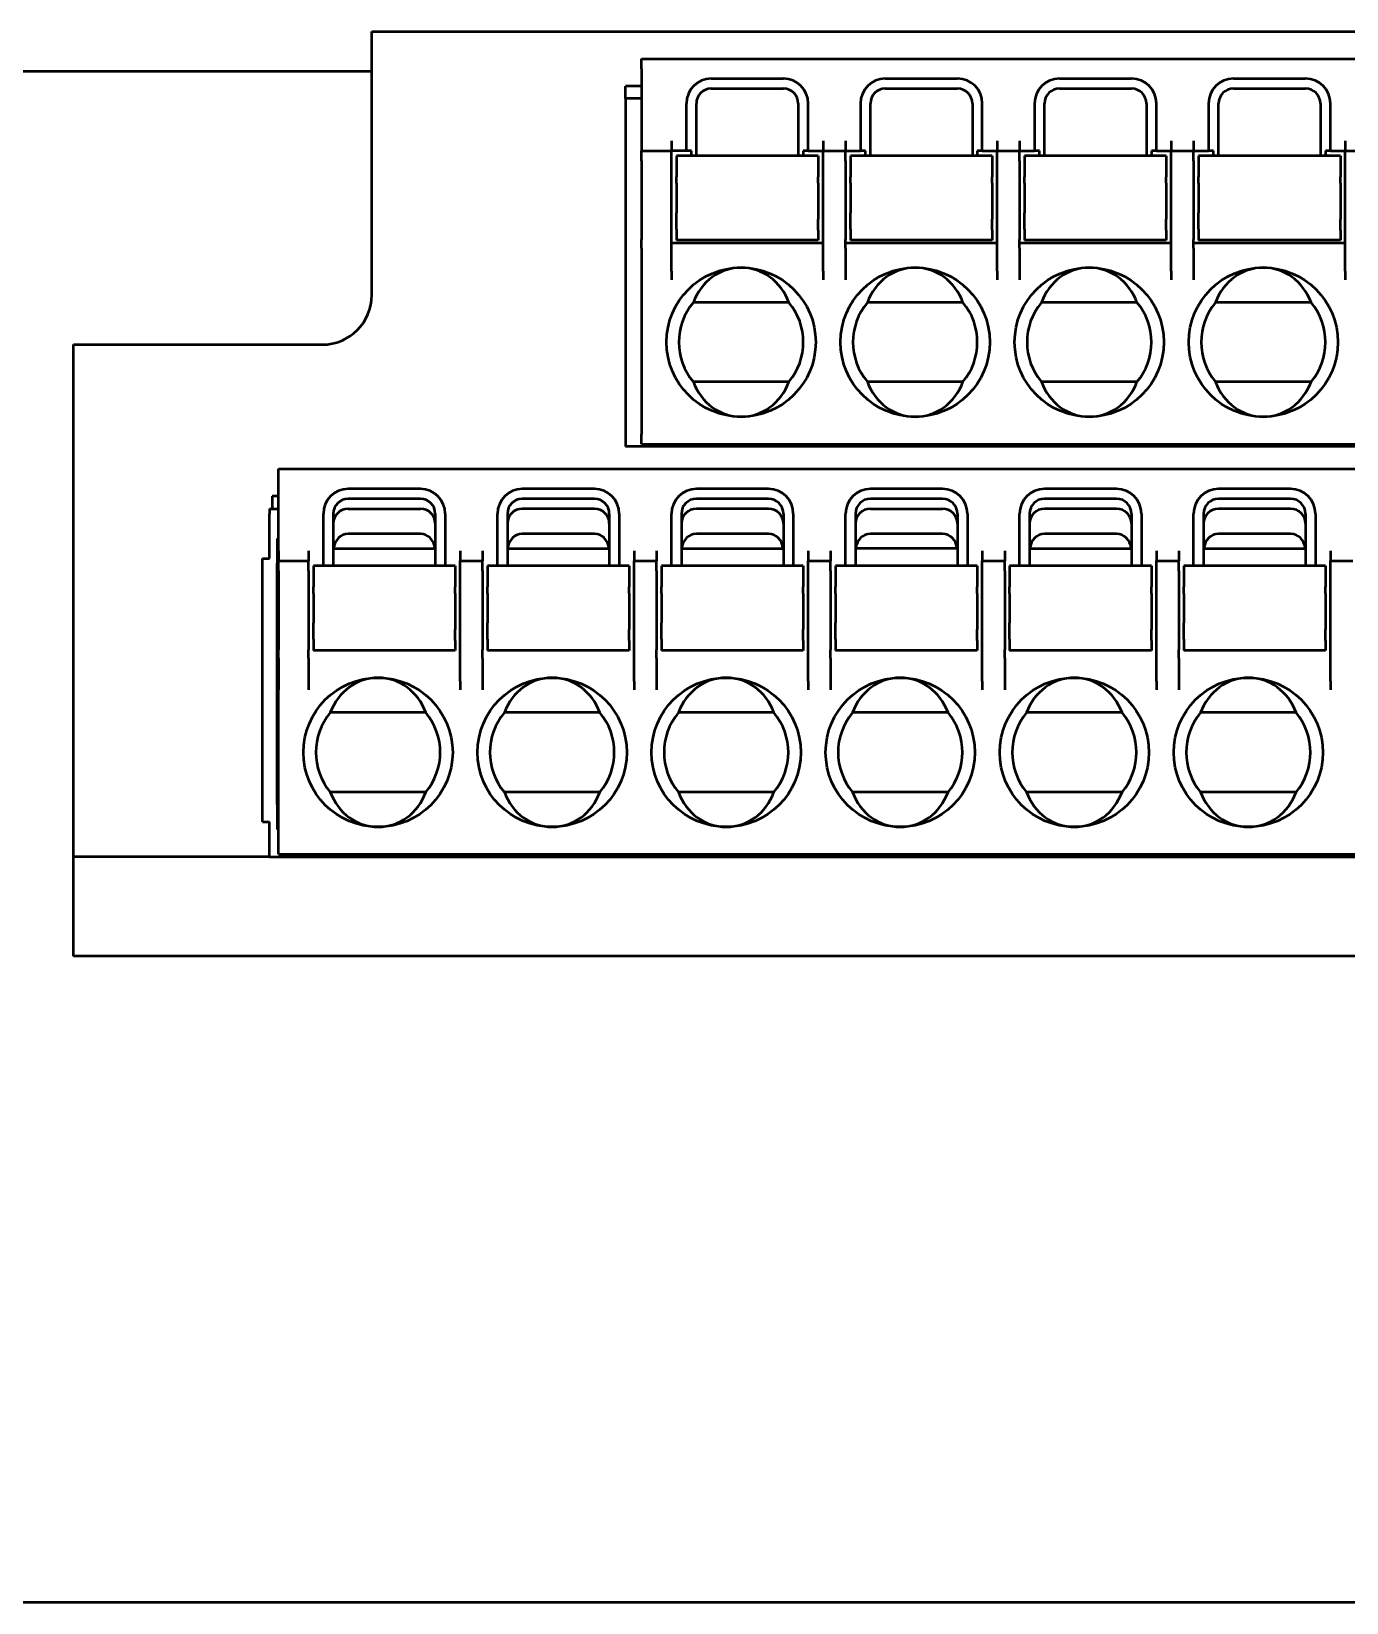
# Model space of a CAD drawing. Header units: millimetres. Extents: x 1021 to 2778, y -197 to 600.
# Drawn here: x 1215.81 to 1242.26, y 335.44 to 367.04 of the extents above; entities that cross this region are included whole.
import ezdxf

# ---------------------------------------------------------------- set-up
doc = ezdxf.new("R2010")
doc.units = ezdxf.units.MM
doc.header["$LTSCALE"] = 2
doc.layers.add('외형선(ISO)', color=7, linetype='Continuous', lineweight=50)

msp = doc.modelspace()

# ---------------------------------------------------------------- linework, layer by layer
at = {"layer": '외형선(ISO)'}
for p, q in [((1222.6577, 366.2362), (1222.6577, 367.0362)), ((1222.6577, 367.0362), (1253.1577, 367.0362)), ((1228.0827, 366.2862), (1228.0827, 366.4862)), ((1228.0827, 366.4862), (1249.8327, 366.4862)), ((1228.0827, 366.2862), (1228.0827, 364.8362)), ((1182.6577, 366.2362), (1222.6577, 366.2362)), ((1222.6577, 361.7362), (1222.6577, 366.2362)), ((1227.7577, 365.6862), (1227.7577, 365.9362)), ((1228.0827, 365.9362), (1227.7577, 365.9362)), ((1229.4827, 366.0862), (1230.9327, 366.0862)), ((1232.9827, 366.0862), (1234.4327, 366.0862)), ((1236.4827, 366.0862), (1237.9327, 366.0862)), ((1239.9827, 366.0862), (1241.4327, 366.0862)), ((1227.7577, 365.6862), (1227.7577, 365.5862)), ((1228.0827, 365.6862), (1227.7577, 365.6862)), ((1229.4827, 365.8862), (1230.9327, 365.8862)), ((1232.9827, 365.8862), (1234.4327, 365.8862)), ((1236.4827, 365.8862), (1237.9327, 365.8862)), ((1239.9827, 365.8862), (1241.4327, 365.8862)), ((1227.7577, 365.5862), (1227.7577, 358.6862)), ((1228.9827, 364.6362), (1228.9827, 365.5862)), ((1229.1827, 364.5362), (1229.1827, 365.5862)), ((1231.2327, 365.5862), (1231.2327, 364.5362)), ((1231.4327, 364.6362), (1231.4327, 365.5862)), ((1232.4827, 365.5862), (1232.4827, 364.6362)), ((1232.6827, 364.5362), (1232.6827, 365.5862)), ((1234.7327, 365.5862), (1234.7327, 364.5362)), ((1234.9327, 364.6362), (1234.9327, 365.5862)), ((1235.9827, 365.5862), (1235.9827, 364.6362)), ((1236.1827, 364.5362), (1236.1827, 365.5862)), ((1238.2327, 365.5862), (1238.2327, 364.5362)), ((1238.4327, 364.6362), (1238.4327, 365.5862)), ((1239.4827, 365.5862), (1239.4827, 364.6362)), ((1239.6827, 364.5362), (1239.6827, 365.5862)), ((1241.7327, 365.5862), (1241.7327, 364.5362)), ((1241.9327, 364.6362), (1241.9327, 365.5862)), ((1228.0827, 364.8362), (1228.0827, 364.6362)), ((1228.6827, 364.8362), (1228.6827, 364.6362)), ((1231.7327, 364.8362), (1231.7327, 364.6362)), ((1232.1827, 364.8362), (1232.1827, 364.6362)), ((1235.2327, 364.8362), (1235.2327, 364.6362)), ((1235.6827, 364.8362), (1235.6827, 364.6362)), ((1238.7327, 364.8362), (1238.7327, 364.6362)), ((1239.1827, 364.8362), (1239.1827, 364.6362)), ((1242.2327, 364.8362), (1242.2327, 364.6362)), ((1228.0827, 364.4362), (1228.0827, 364.6362)), ((1228.0827, 364.6362), (1228.6827, 364.6362)), ((1228.0827, 364.4362), (1228.0827, 362.8517)), ((1228.9827, 364.6362), (1228.6827, 364.6362)), ((1228.6827, 364.4362), (1228.6827, 364.6362)), ((1228.6827, 362.8517), (1228.6827, 364.4362)), ((1231.6327, 364.5362), (1228.7827, 364.5362)), ((1228.7827, 364.5362), (1228.7827, 364.3362)), ((1229.0827, 364.6362), (1228.9827, 364.6362)), ((1229.0827, 364.5362), (1229.0827, 364.6362)), ((1231.3327, 364.6362), (1231.3327, 364.5362)), ((1231.4327, 364.6362), (1231.3327, 364.6362)), ((1231.4327, 364.6362), (1231.7327, 364.6362)), ((1231.6327, 364.5362), (1231.6327, 364.3362)), ((1231.7327, 364.4362), (1231.7327, 364.6362)), ((1231.7327, 364.6362), (1232.1827, 364.6362)), ((1231.7327, 362.8517), (1231.7327, 364.4362)), ((1232.1827, 364.6362), (1232.4827, 364.6362)), ((1232.1827, 364.4362), (1232.1827, 364.6362)), ((1232.1827, 364.4362), (1232.1827, 362.8517)), ((1235.1327, 364.5362), (1232.2827, 364.5362)), ((1232.2827, 364.5362), (1232.2827, 364.3362)), ((1232.5827, 364.6362), (1232.4827, 364.6362)), ((1232.5827, 364.5362), (1232.5827, 364.6362)), ((1234.8327, 364.6362), (1234.8327, 364.5362)), ((1234.9327, 364.6362), (1234.8327, 364.6362)), ((1234.9327, 364.6362), (1235.2327, 364.6362)), ((1235.1327, 364.5362), (1235.1327, 364.3362)), ((1235.2327, 364.4362), (1235.2327, 364.6362)), ((1235.2327, 364.6362), (1235.6827, 364.6362)), ((1235.2327, 362.8517), (1235.2327, 364.4362)), ((1235.6827, 364.6362), (1235.9827, 364.6362)), ((1235.6827, 364.4362), (1235.6827, 364.6362)), ((1235.6827, 364.4362), (1235.6827, 362.8517)), ((1238.6327, 364.5362), (1235.7827, 364.5362)), ((1235.7827, 364.5362), (1235.7827, 364.3362)), ((1236.0827, 364.6362), (1235.9827, 364.6362)), ((1236.0827, 364.5362), (1236.0827, 364.6362)), ((1238.3327, 364.6362), (1238.3327, 364.5362)), ((1238.4327, 364.6362), (1238.3327, 364.6362)), ((1238.4327, 364.6362), (1238.7327, 364.6362)), ((1238.6327, 364.5362), (1238.6327, 364.3362)), ((1238.7327, 364.6362), (1239.1827, 364.6362)), ((1238.7327, 364.4362), (1238.7327, 364.6362)), ((1238.7327, 362.8517), (1238.7327, 364.4362)), ((1239.1827, 364.6362), (1239.4827, 364.6362)), ((1239.1827, 364.4362), (1239.1827, 364.6362)), ((1239.1827, 364.4362), (1239.1827, 362.8517)), ((1242.1327, 364.5362), (1239.2827, 364.5362)), ((1239.2827, 364.5362), (1239.2827, 364.3362)), ((1239.5827, 364.6362), (1239.4827, 364.6362)), ((1239.5827, 364.5362), (1239.5827, 364.6362)), ((1241.8327, 364.6362), (1241.8327, 364.5362)), ((1241.9327, 364.6362), (1241.8327, 364.6362)), ((1241.9327, 364.6362), (1242.2327, 364.6362)), ((1242.1327, 364.5362), (1242.1327, 364.3362)), ((1242.2327, 364.6362), (1242.6827, 364.6362)), ((1242.2327, 364.4362), (1242.2327, 364.6362)), ((1242.2327, 362.8517), (1242.2327, 364.4362)), ((1228.7827, 364.3362), (1228.7827, 364.3116)), ((1228.7827, 364.3116), (1228.7827, 364.1133)), ((1228.7827, 363.9837), (1228.7827, 364.1133)), ((1231.6327, 364.3362), (1231.6327, 364.3116)), ((1231.6327, 364.3116), (1231.6327, 364.1133)), ((1231.6327, 363.9837), (1231.6327, 364.1133)), ((1232.2827, 364.3362), (1232.2827, 364.3116)), ((1232.2827, 364.3116), (1232.2827, 364.1133)), ((1232.2827, 363.9837), (1232.2827, 364.1133)), ((1235.1327, 364.3362), (1235.1327, 364.3116)), ((1235.1327, 364.3116), (1235.1327, 364.1133)), ((1235.1327, 363.9837), (1235.1327, 364.1133)), ((1235.7827, 364.3362), (1235.7827, 364.3116)), ((1235.7827, 364.3116), (1235.7827, 364.1133)), ((1235.7827, 363.9837), (1235.7827, 364.1133)), ((1238.6327, 364.3362), (1238.6327, 364.3116)), ((1238.6327, 364.3116), (1238.6327, 364.1133)), ((1238.6327, 363.9837), (1238.6327, 364.1133)), ((1239.2827, 364.3362), (1239.2827, 364.3116)), ((1239.2827, 364.3116), (1239.2827, 364.1133)), ((1239.2827, 363.9837), (1239.2827, 364.1133)), ((1242.1327, 364.3362), (1242.1327, 364.3116)), ((1242.1327, 364.3116), (1242.1327, 364.1133)), ((1242.1327, 363.9837), (1242.1327, 364.1133)), ((1228.7827, 363.9837), (1228.7827, 363.3888)), ((1231.6327, 363.9837), (1231.6327, 363.3888)), ((1232.2827, 363.9837), (1232.2827, 363.3888)), ((1235.1327, 363.9837), (1235.1327, 363.3888)), ((1235.7827, 363.9837), (1235.7827, 363.3888)), ((1238.6327, 363.9837), (1238.6327, 363.3888)), ((1239.2827, 363.9837), (1239.2827, 363.3888)), ((1242.1327, 363.9837), (1242.1327, 363.3888)), ((1228.7827, 363.2591), (1228.7827, 363.3888)), ((1228.7827, 363.0608), (1228.7827, 363.2591)), ((1231.6327, 363.3888), (1231.6327, 363.2591)), ((1231.6327, 363.0608), (1231.6327, 363.2591)), ((1232.2827, 363.2591), (1232.2827, 363.3888)), ((1232.2827, 363.0608), (1232.2827, 363.2591)), ((1235.1327, 363.3888), (1235.1327, 363.2591)), ((1235.1327, 363.0608), (1235.1327, 363.2591)), ((1235.7827, 363.2591), (1235.7827, 363.3888)), ((1235.7827, 363.0608), (1235.7827, 363.2591)), ((1238.6327, 363.3888), (1238.6327, 363.2591)), ((1238.6327, 363.0608), (1238.6327, 363.2591)), ((1239.2827, 363.2591), (1239.2827, 363.3888)), ((1239.2827, 363.0608), (1239.2827, 363.2591)), ((1242.1327, 363.3888), (1242.1327, 363.2591)), ((1242.1327, 363.0608), (1242.1327, 363.2591)), ((1228.0827, 362.6785), (1228.0827, 362.8517)), ((1228.6827, 362.6785), (1228.6827, 362.8517)), ((1228.6827, 362.7862), (1231.7327, 362.7862)), ((1228.7827, 363.0608), (1228.7827, 363.0362)), ((1228.7827, 363.0362), (1228.7827, 362.8362)), ((1231.6327, 362.8362), (1228.7827, 362.8362)), ((1231.6327, 363.0362), (1231.6327, 363.0608)), ((1231.6327, 363.0362), (1231.6327, 362.8362)), ((1231.7327, 362.6785), (1231.7327, 362.8517)), ((1232.1827, 362.6785), (1232.1827, 362.8517)), ((1232.1827, 362.7862), (1235.2327, 362.7862)), ((1232.2827, 363.0608), (1232.2827, 363.0362)), ((1232.2827, 363.0362), (1232.2827, 362.8362)), ((1235.1327, 362.8362), (1232.2827, 362.8362)), ((1235.1327, 363.0362), (1235.1327, 363.0608)), ((1235.1327, 363.0362), (1235.1327, 362.8362)), ((1235.2327, 362.6785), (1235.2327, 362.8517)), ((1235.6827, 362.6785), (1235.6827, 362.8517)), ((1235.6827, 362.7862), (1238.7327, 362.7862)), ((1235.7827, 363.0608), (1235.7827, 363.0362)), ((1235.7827, 363.0362), (1235.7827, 362.8362)), ((1238.6327, 362.8362), (1235.7827, 362.8362)), ((1238.6327, 363.0362), (1238.6327, 363.0608)), ((1238.6327, 363.0362), (1238.6327, 362.8362)), ((1238.7327, 362.6785), (1238.7327, 362.8517)), ((1239.1827, 362.6785), (1239.1827, 362.8517)), ((1239.1827, 362.7862), (1242.2327, 362.7862)), ((1239.2827, 363.0608), (1239.2827, 363.0362)), ((1239.2827, 363.0362), (1239.2827, 362.8362)), ((1242.1327, 362.8362), (1239.2827, 362.8362)), ((1242.1327, 363.0362), (1242.1327, 363.0608)), ((1242.1327, 363.0362), (1242.1327, 362.8362)), ((1242.2327, 362.6785), (1242.2327, 362.8517)), ((1228.0827, 362.6785), (1228.0827, 362.2166)), ((1228.6827, 362.2166), (1228.6827, 362.6785)), ((1231.7327, 362.2166), (1231.7327, 362.6785)), ((1232.1827, 362.6785), (1232.1827, 362.2166)), ((1235.2327, 362.2166), (1235.2327, 362.6785)), ((1235.6827, 362.6785), (1235.6827, 362.2166)), ((1238.7327, 362.2166), (1238.7327, 362.6785)), ((1239.1827, 362.6785), (1239.1827, 362.2166)), ((1242.2327, 362.2166), (1242.2327, 362.6785)), ((1228.0827, 362.2166), (1228.0827, 362.0434)), ((1228.6827, 362.2166), (1228.6827, 362.0434)), ((1231.7327, 362.2166), (1231.7327, 362.0434)), ((1232.1827, 362.2166), (1232.1827, 362.0434)), ((1235.2327, 362.2166), (1235.2327, 362.0434)), ((1235.6827, 362.2166), (1235.6827, 362.0434)), ((1238.7327, 362.2166), (1238.7327, 362.0434)), ((1239.1827, 362.2166), (1239.1827, 362.0434)), ((1242.2327, 362.2166), (1242.2327, 362.0434)), ((1228.0827, 362.0434), (1228.0827, 358.9362)), ((1231.0432, 361.5862), (1229.1222, 361.5862)), ((1234.5432, 361.5862), (1232.6222, 361.5862)), ((1238.0432, 361.5862), (1236.1222, 361.5862)), ((1241.5432, 361.5862), (1239.6222, 361.5862)), ((1216.6577, 348.4362), (1216.6577, 360.7362)), ((1216.6577, 360.7362), (1221.6577, 360.7362)), ((1231.0432, 359.9862), (1229.1222, 359.9862)), ((1234.5432, 359.9862), (1232.6222, 359.9862)), ((1238.0432, 359.9862), (1236.1222, 359.9862)), ((1241.5432, 359.9862), (1239.6222, 359.9862)), ((1250.1577, 358.6862), (1227.7577, 358.6862)), ((1228.0827, 358.7362), (1228.0827, 358.9362)), ((1228.0827, 358.7362), (1249.8327, 358.7362)), ((1220.7827, 358.2362), (1253.0327, 358.2362)), ((1220.7827, 358.0362), (1220.7827, 358.2362)), ((1220.7827, 356.5862), (1220.7827, 358.0362)), ((1223.6327, 357.8362), (1222.1827, 357.8362)), ((1227.1327, 357.8362), (1225.6827, 357.8362)), ((1230.6327, 357.8362), (1229.1827, 357.8362)), ((1234.1327, 357.8362), (1232.6827, 357.8362)), ((1237.6327, 357.8362), (1236.1827, 357.8362)), ((1241.1327, 357.8362), (1239.6827, 357.8362)), ((1220.5989, 357.4362), (1220.7827, 357.4362)), ((1220.7827, 357.6862), (1220.653, 357.6862)), ((1220.653, 357.6862), (1220.653, 357.4362)), ((1223.6327, 357.6362), (1222.1827, 357.6362)), ((1222.1827, 357.4362), (1223.6327, 357.4362)), ((1227.1327, 357.6362), (1225.6827, 357.6362)), ((1227.1327, 357.4362), (1225.6827, 357.4362)), ((1230.6327, 357.6362), (1229.1827, 357.6362)), ((1230.6327, 357.4362), (1229.1827, 357.4362)), ((1234.1327, 357.6362), (1232.6827, 357.6362)), ((1232.6827, 357.4362), (1234.1327, 357.4362)), ((1237.6327, 357.6362), (1236.1827, 357.6362)), ((1237.6327, 357.4362), (1236.1827, 357.4362)), ((1241.1327, 357.6362), (1239.6827, 357.6362)), ((1241.1327, 357.4362), (1239.6827, 357.4362)), ((1220.5971, 356.4362), (1220.5971, 357.3362)), ((1221.6827, 356.2862), (1221.6827, 357.3362)), ((1221.8827, 357.3362), (1221.8827, 356.2862)), ((1223.9327, 357.3362), (1223.9327, 356.2862)), ((1224.1327, 357.3362), (1224.1327, 356.2862)), ((1225.1827, 356.2862), (1225.1827, 357.3362)), ((1225.3827, 357.3362), (1225.3827, 356.2862)), ((1227.4327, 357.3362), (1227.4327, 356.2862)), ((1227.6327, 357.3362), (1227.6327, 356.2862)), ((1228.6827, 356.2862), (1228.6827, 357.3362)), ((1228.8827, 357.3362), (1228.8827, 356.2862)), ((1230.9327, 357.3362), (1230.9327, 356.2862)), ((1231.1327, 357.3362), (1231.1327, 356.2862)), ((1232.1827, 356.2862), (1232.1827, 357.3362)), ((1232.3827, 357.3362), (1232.3827, 356.2862)), ((1234.4327, 357.3362), (1234.4327, 356.2862)), ((1234.6327, 357.3362), (1234.6327, 356.2862)), ((1235.6827, 356.2862), (1235.6827, 357.3362)), ((1235.8827, 357.3362), (1235.8827, 356.2862)), ((1237.9327, 357.3362), (1237.9327, 356.2862)), ((1238.1327, 357.3362), (1238.1327, 356.2862)), ((1239.1827, 356.2862), (1239.1827, 357.3362)), ((1239.3827, 357.3362), (1239.3827, 356.2862)), ((1241.4327, 357.3362), (1241.4327, 356.2862)), ((1241.6327, 357.3362), (1241.6327, 356.2862)), ((1220.7827, 356.8362), (1220.7527, 356.8362)), ((1220.7527, 356.8362), (1220.7527, 356.3362)), ((1223.6327, 356.9321), (1222.1827, 356.9321)), ((1227.1327, 356.9321), (1225.6827, 356.9321)), ((1230.6327, 356.9321), (1229.1827, 356.9321)), ((1234.1327, 356.9321), (1232.6827, 356.9321)), ((1237.6327, 356.9321), (1236.1827, 356.9321)), ((1241.1327, 356.9321), (1239.6827, 356.9321)), ((1220.7827, 356.5862), (1220.7827, 356.3862)), ((1221.3827, 356.5862), (1221.3827, 356.3862)), ((1221.8827, 356.6362), (1223.9327, 356.6362)), ((1224.4327, 356.5862), (1224.4327, 356.3862)), ((1224.8827, 356.5862), (1224.8827, 356.3862)), ((1225.3827, 356.6362), (1227.4327, 356.6362)), ((1227.9327, 356.5862), (1227.9327, 356.3862)), ((1228.3827, 356.5862), (1228.3827, 356.3862)), ((1228.8827, 356.6362), (1230.9327, 356.6362)), ((1231.4327, 356.5862), (1231.4327, 356.3862)), ((1231.8827, 356.5862), (1231.8827, 356.3862)), ((1234.4327, 356.6362), (1232.3827, 356.6362)), ((1234.9327, 356.5862), (1234.9327, 356.3862)), ((1235.3827, 356.5862), (1235.3827, 356.3862)), ((1235.8827, 356.6362), (1237.9327, 356.6362)), ((1238.4327, 356.5862), (1238.4327, 356.3862)), ((1238.8827, 356.5862), (1238.8827, 356.3862)), ((1239.3827, 356.6362), (1241.4327, 356.6362)), ((1241.9327, 356.5862), (1241.9327, 356.3862)), ((1220.4577, 351.1362), (1220.4577, 356.4362)), ((1220.4577, 356.4362), (1220.5971, 356.4362)), ((1220.7527, 351.4862), (1220.7527, 356.3362)), ((1220.7827, 356.3862), (1221.3827, 356.3862)), ((1220.7827, 356.1862), (1220.7827, 356.3862)), ((1220.7827, 356.1862), (1220.7827, 354.6017)), ((1221.3827, 356.1862), (1221.3827, 356.3862)), ((1221.3827, 356.1862), (1221.3827, 354.6017)), ((1221.4827, 356.2862), (1221.4827, 356.0862)), ((1224.3327, 356.2862), (1221.4827, 356.2862)), ((1224.3327, 356.2862), (1224.3327, 356.0862)), ((1224.4327, 356.1862), (1224.4327, 356.3862)), ((1224.4327, 356.3862), (1224.8827, 356.3862)), ((1224.4327, 354.6017), (1224.4327, 356.1862)), ((1224.8827, 356.1862), (1224.8827, 356.3862)), ((1224.8827, 356.1862), (1224.8827, 354.6017)), ((1224.9827, 356.2862), (1224.9827, 356.0862)), ((1227.8327, 356.2862), (1224.9827, 356.2862)), ((1227.8327, 356.2862), (1227.8327, 356.0862)), ((1227.9327, 356.3862), (1228.3827, 356.3862)), ((1227.9327, 356.1862), (1227.9327, 356.3862)), ((1227.9327, 354.6017), (1227.9327, 356.1862)), ((1228.3827, 356.1862), (1228.3827, 356.3862)), ((1228.3827, 356.1862), (1228.3827, 354.6017)), ((1228.4827, 356.2862), (1228.4827, 356.0862)), ((1231.3327, 356.2862), (1228.4827, 356.2862)), ((1231.3327, 356.2862), (1231.3327, 356.0862)), ((1231.4327, 356.1862), (1231.4327, 356.3862)), ((1231.4327, 356.3862), (1231.8827, 356.3862)), ((1231.4327, 354.6017), (1231.4327, 356.1862)), ((1231.8827, 356.1862), (1231.8827, 356.3862)), ((1231.8827, 356.1862), (1231.8827, 354.6017)), ((1231.9827, 356.2862), (1231.9827, 356.0862)), ((1234.8327, 356.2862), (1231.9827, 356.2862)), ((1234.8327, 356.2862), (1234.8327, 356.0862)), ((1234.9327, 356.1862), (1234.9327, 356.3862)), ((1234.9327, 356.3862), (1235.3827, 356.3862)), ((1234.9327, 354.6017), (1234.9327, 356.1862)), ((1235.3827, 356.1862), (1235.3827, 356.3862)), ((1235.3827, 356.1862), (1235.3827, 354.6017)), ((1235.4827, 356.2862), (1235.4827, 356.0862)), ((1238.3327, 356.2862), (1235.4827, 356.2862)), ((1238.3327, 356.2862), (1238.3327, 356.0862)), ((1238.4327, 356.1862), (1238.4327, 356.3862)), ((1238.4327, 356.3862), (1238.8827, 356.3862)), ((1238.4327, 354.6017), (1238.4327, 356.1862)), ((1238.8827, 356.1862), (1238.8827, 356.3862)), ((1238.8827, 356.1862), (1238.8827, 354.6017)), ((1238.9827, 356.2862), (1238.9827, 356.0862)), ((1241.8327, 356.2862), (1238.9827, 356.2862)), ((1241.8327, 356.2862), (1241.8327, 356.0862)), ((1241.9327, 356.3862), (1242.3827, 356.3862)), ((1241.9327, 356.1862), (1241.9327, 356.3862)), ((1241.9327, 354.6017), (1241.9327, 356.1862)), ((1221.4827, 356.0862), (1221.4827, 356.0616)), ((1221.4827, 356.0616), (1221.4827, 355.8633)), ((1221.4827, 355.7337), (1221.4827, 355.8633)), ((1224.3327, 356.0862), (1224.3327, 356.0616)), ((1224.3327, 356.0616), (1224.3327, 355.8633)), ((1224.3327, 355.7337), (1224.3327, 355.8633)), ((1224.9827, 356.0862), (1224.9827, 356.0616)), ((1224.9827, 356.0616), (1224.9827, 355.8633)), ((1224.9827, 355.7337), (1224.9827, 355.8633)), ((1227.8327, 356.0862), (1227.8327, 356.0616)), ((1227.8327, 356.0616), (1227.8327, 355.8633)), ((1227.8327, 355.7337), (1227.8327, 355.8633)), ((1228.4827, 356.0862), (1228.4827, 356.0616)), ((1228.4827, 356.0616), (1228.4827, 355.8633)), ((1228.4827, 355.7337), (1228.4827, 355.8633)), ((1231.3327, 356.0862), (1231.3327, 356.0616)), ((1231.3327, 356.0616), (1231.3327, 355.8633)), ((1231.3327, 355.7337), (1231.3327, 355.8633)), ((1231.9827, 356.0862), (1231.9827, 356.0616)), ((1231.9827, 356.0616), (1231.9827, 355.8633)), ((1231.9827, 355.7337), (1231.9827, 355.8633)), ((1234.8327, 356.0862), (1234.8327, 356.0616)), ((1234.8327, 356.0616), (1234.8327, 355.8633)), ((1234.8327, 355.7337), (1234.8327, 355.8633)), ((1235.4827, 356.0862), (1235.4827, 356.0616)), ((1235.4827, 356.0616), (1235.4827, 355.8633)), ((1235.4827, 355.7337), (1235.4827, 355.8633)), ((1238.3327, 356.0862), (1238.3327, 356.0616)), ((1238.3327, 356.0616), (1238.3327, 355.8633)), ((1238.3327, 355.7337), (1238.3327, 355.8633)), ((1238.9827, 356.0862), (1238.9827, 356.0616)), ((1238.9827, 356.0616), (1238.9827, 355.8633)), ((1238.9827, 355.7337), (1238.9827, 355.8633)), ((1241.8327, 356.0862), (1241.8327, 356.0616)), ((1241.8327, 356.0616), (1241.8327, 355.8633)), ((1241.8327, 355.7337), (1241.8327, 355.8633)), ((1221.4827, 355.7337), (1221.4827, 355.1388)), ((1224.3327, 355.7337), (1224.3327, 355.1388)), ((1224.9827, 355.7337), (1224.9827, 355.1388)), ((1227.8327, 355.7337), (1227.8327, 355.1388)), ((1228.4827, 355.7337), (1228.4827, 355.1388)), ((1231.3327, 355.7337), (1231.3327, 355.1388)), ((1231.9827, 355.7337), (1231.9827, 355.1388)), ((1234.8327, 355.7337), (1234.8327, 355.1388)), ((1235.4827, 355.7337), (1235.4827, 355.1388)), ((1238.3327, 355.7337), (1238.3327, 355.1388)), ((1238.9827, 355.7337), (1238.9827, 355.1388)), ((1241.8327, 355.7337), (1241.8327, 355.1388)), ((1221.4827, 355.0091), (1221.4827, 355.1388)), ((1221.4827, 354.8108), (1221.4827, 355.0091)), ((1224.3327, 355.1388), (1224.3327, 355.0091)), ((1224.3327, 354.8108), (1224.3327, 355.0091)), ((1224.9827, 355.0091), (1224.9827, 355.1388)), ((1224.9827, 354.8108), (1224.9827, 355.0091)), ((1227.8327, 355.1388), (1227.8327, 355.0091)), ((1227.8327, 354.8108), (1227.8327, 355.0091)), ((1228.4827, 355.0091), (1228.4827, 355.1388)), ((1228.4827, 354.8108), (1228.4827, 355.0091)), ((1231.3327, 355.1388), (1231.3327, 355.0091)), ((1231.3327, 354.8108), (1231.3327, 355.0091)), ((1231.9827, 355.0091), (1231.9827, 355.1388)), ((1231.9827, 354.8108), (1231.9827, 355.0091)), ((1234.8327, 355.1388), (1234.8327, 355.0091)), ((1234.8327, 354.8108), (1234.8327, 355.0091)), ((1235.4827, 355.0091), (1235.4827, 355.1388)), ((1235.4827, 354.8108), (1235.4827, 355.0091)), ((1238.3327, 355.1388), (1238.3327, 355.0091)), ((1238.3327, 354.8108), (1238.3327, 355.0091)), ((1238.9827, 355.0091), (1238.9827, 355.1388)), ((1238.9827, 354.8108), (1238.9827, 355.0091)), ((1241.8327, 355.1388), (1241.8327, 355.0091)), ((1241.8327, 354.8108), (1241.8327, 355.0091)), ((1220.7827, 354.4285), (1220.7827, 354.6017)), ((1221.3827, 354.4285), (1221.3827, 354.6017)), ((1221.4827, 354.8108), (1221.4827, 354.7862)), ((1221.4827, 354.7862), (1221.4827, 354.5862)), ((1224.3327, 354.5862), (1221.4827, 354.5862)), ((1224.3327, 354.7862), (1224.3327, 354.8108)), ((1224.3327, 354.7862), (1224.3327, 354.5862)), ((1224.4327, 354.4285), (1224.4327, 354.6017)), ((1224.8827, 354.4285), (1224.8827, 354.6017)), ((1224.9827, 354.8108), (1224.9827, 354.7862)), ((1224.9827, 354.7862), (1224.9827, 354.5862)), ((1227.8327, 354.5862), (1224.9827, 354.5862)), ((1227.8327, 354.7862), (1227.8327, 354.8108)), ((1227.8327, 354.7862), (1227.8327, 354.5862)), ((1227.9327, 354.4285), (1227.9327, 354.6017)), ((1228.3827, 354.4285), (1228.3827, 354.6017)), ((1228.4827, 354.8108), (1228.4827, 354.7862)), ((1228.4827, 354.7862), (1228.4827, 354.5862)), ((1231.3327, 354.5862), (1228.4827, 354.5862)), ((1231.3327, 354.7862), (1231.3327, 354.8108)), ((1231.3327, 354.7862), (1231.3327, 354.5862)), ((1231.4327, 354.4285), (1231.4327, 354.6017)), ((1231.8827, 354.4285), (1231.8827, 354.6017)), ((1231.9827, 354.8108), (1231.9827, 354.7862)), ((1231.9827, 354.7862), (1231.9827, 354.5862)), ((1234.8327, 354.5862), (1231.9827, 354.5862)), ((1234.8327, 354.7862), (1234.8327, 354.8108)), ((1234.8327, 354.7862), (1234.8327, 354.5862)), ((1234.9327, 354.4285), (1234.9327, 354.6017)), ((1235.3827, 354.4285), (1235.3827, 354.6017)), ((1235.4827, 354.8108), (1235.4827, 354.7862)), ((1235.4827, 354.7862), (1235.4827, 354.5862)), ((1238.3327, 354.5862), (1235.4827, 354.5862)), ((1238.3327, 354.7862), (1238.3327, 354.8108)), ((1238.3327, 354.7862), (1238.3327, 354.5862)), ((1238.4327, 354.4285), (1238.4327, 354.6017)), ((1238.8827, 354.4285), (1238.8827, 354.6017)), ((1238.9827, 354.8108), (1238.9827, 354.7862)), ((1238.9827, 354.7862), (1238.9827, 354.5862)), ((1241.8327, 354.5862), (1238.9827, 354.5862)), ((1241.8327, 354.7862), (1241.8327, 354.8108)), ((1241.8327, 354.7862), (1241.8327, 354.5862)), ((1241.9327, 354.4285), (1241.9327, 354.6017)), ((1220.7827, 354.4285), (1220.7827, 353.9666)), ((1221.3827, 354.4285), (1221.3827, 353.9666)), ((1224.4327, 353.9666), (1224.4327, 354.4285)), ((1224.8827, 354.4285), (1224.8827, 353.9666)), ((1227.9327, 353.9666), (1227.9327, 354.4285)), ((1228.3827, 354.4285), (1228.3827, 353.9666)), ((1231.4327, 353.9666), (1231.4327, 354.4285)), ((1231.8827, 354.4285), (1231.8827, 353.9666)), ((1234.9327, 353.9666), (1234.9327, 354.4285)), ((1235.3827, 354.4285), (1235.3827, 353.9666)), ((1238.4327, 353.9666), (1238.4327, 354.4285)), ((1238.8827, 354.4285), (1238.8827, 353.9666)), ((1241.9327, 353.9666), (1241.9327, 354.4285)), ((1220.7827, 353.9666), (1220.7827, 353.7934)), ((1221.3827, 353.9666), (1221.3827, 353.7934)), ((1224.4327, 353.9666), (1224.4327, 353.7934)), ((1224.8827, 353.9666), (1224.8827, 353.7934)), ((1227.9327, 353.9666), (1227.9327, 353.7934)), ((1228.3827, 353.9666), (1228.3827, 353.7934)), ((1231.4327, 353.9666), (1231.4327, 353.7934)), ((1231.8827, 353.9666), (1231.8827, 353.7934)), ((1234.9327, 353.9666), (1234.9327, 353.7934)), ((1235.3827, 353.9666), (1235.3827, 353.7934)), ((1238.4327, 353.9666), (1238.4327, 353.7934)), ((1238.8827, 353.9666), (1238.8827, 353.7934)), ((1241.9327, 353.9666), (1241.9327, 353.7934)), ((1220.7827, 350.6862), (1220.7827, 353.7934)), ((1223.7432, 353.3362), (1221.8222, 353.3362)), ((1227.2432, 353.3362), (1225.3222, 353.3362)), ((1230.7432, 353.3362), (1228.8222, 353.3362)), ((1234.2432, 353.3362), (1232.3222, 353.3362)), ((1237.7432, 353.3362), (1235.8222, 353.3362)), ((1241.2432, 353.3362), (1239.3222, 353.3362)), ((1223.7432, 351.7362), (1221.8222, 351.7362)), ((1227.2432, 351.7362), (1225.3222, 351.7362)), ((1230.7432, 351.7362), (1228.8222, 351.7362)), ((1234.2432, 351.7362), (1232.3222, 351.7362)), ((1237.7432, 351.7362), (1235.8222, 351.7362)), ((1241.2432, 351.7362), (1239.3222, 351.7362)), ((1220.7527, 351.4862), (1220.7527, 350.9862)), ((1220.4577, 351.1362), (1220.5971, 351.1362)), ((1220.5971, 350.4362), (1220.5971, 351.1362)), ((1220.7827, 350.9862), (1220.7527, 350.9862)), ((1220.7827, 350.4862), (1220.7827, 350.6862)), ((1220.7827, 350.4862), (1253.0327, 350.4862)), ((1223.1577, 350.4862), (1223.1577, 350.4362)), ((1226.1577, 350.4362), (1226.1577, 350.4862)), ((1235.434, 350.4862), (1235.434, 350.4362)), ((1235.6313, 350.4862), (1235.6313, 350.4362)), ((1235.9149, 350.4862), (1235.9149, 350.4362)), ((1236.1863, 350.4862), (1236.1863, 350.4362)), ((1236.3959, 350.4862), (1236.3959, 350.4362)), ((1236.6796, 350.4862), (1236.6796, 350.4362)), ((1236.6919, 350.4862), (1236.6919, 350.4362)), ((1236.7289, 350.4862), (1236.7289, 350.4362)), ((1236.8275, 350.4862), (1236.8275, 350.4362)), ((1236.9509, 350.4862), (1236.9509, 350.4362)), ((1237.1359, 350.4862), (1237.1359, 350.4362)), ((1237.3209, 350.4862), (1237.3209, 350.4362)), ((1237.4688, 350.4862), (1237.4688, 350.4362)), ((1237.5182, 350.4862), (1237.5182, 350.4362)), ((1237.5428, 350.4862), (1237.5428, 350.4362)), ((1237.5552, 350.4862), (1237.5552, 350.4362)), ((1237.8265, 350.4862), (1237.8265, 350.4362)), ((1238.1595, 350.4862), (1238.1595, 350.4362)), ((1238.3815, 350.4862), (1238.3815, 350.4362)), ((1220.5971, 350.4362), (1216.6577, 350.4362)), ((1220.5971, 350.4362), (1223.1577, 350.4362)), ((1223.1577, 350.4362), (1223.6577, 350.4362)), ((1223.6577, 350.4362), (1225.6577, 350.4362)), ((1225.6577, 350.4362), (1226.1577, 350.4362)), ((1226.1577, 350.4362), (1235.434, 350.4362)), ((1235.434, 350.4362), (1235.6313, 350.4362)), ((1235.6313, 350.4362), (1235.9149, 350.4362)), ((1235.9149, 350.4362), (1236.1863, 350.4362)), ((1236.1863, 350.4362), (1236.3959, 350.4362)), ((1236.3959, 350.4362), (1236.6796, 350.4362)), ((1236.6796, 350.4362), (1236.6919, 350.4362)), ((1236.6919, 350.4362), (1236.7289, 350.4362)), ((1236.7289, 350.4362), (1236.8275, 350.4362)), ((1236.8275, 350.4362), (1236.9509, 350.4362)), ((1236.9509, 350.4362), (1237.1359, 350.4362)), ((1237.1359, 350.4362), (1237.3209, 350.4362)), ((1237.3209, 350.4362), (1237.4688, 350.4362)), ((1237.4688, 350.4362), (1237.5182, 350.4362)), ((1237.5182, 350.4362), (1237.5428, 350.4362)), ((1237.5428, 350.4362), (1237.5552, 350.4362)), ((1237.5552, 350.4362), (1237.8265, 350.4362)), ((1237.8265, 350.4362), (1238.1595, 350.4362)), ((1238.1595, 350.4362), (1238.3815, 350.4362)), ((1238.3815, 350.4362), (1253.2183, 350.4362)), ((1411.8577, 348.4362), (1216.6577, 348.4362)), ((1412.6577, 335.4362), (1182.6577, 335.4362))]:
    msp.add_line(p, q, dxfattribs=at)
for centre in [(1230.0827, 360.7862), (1233.5827, 360.7862), (1237.0827, 360.7862), (1240.5827, 360.7862), (1222.7827, 352.5362), (1226.2827, 352.5362), (1229.7827, 352.5362), (1233.2827, 352.5362), (1236.7827, 352.5362), (1240.2827, 352.5362)]:
    msp.add_circle(centre, 1.5, dxfattribs=at)
for centre, radius, start, end in [((1229.4827, 365.5862), 0.5, 90, 180), ((1230.9327, 365.5862), 0.5, 0, 90), ((1232.9827, 365.5862), 0.5, 90, 180), ((1234.4327, 365.5862), 0.5, 0, 90), ((1236.4827, 365.5862), 0.5, 90, 180), ((1237.9327, 365.5862), 0.5, 0, 90), ((1239.9827, 365.5862), 0.5, 90, 180), ((1241.4327, 365.5862), 0.5, 0, 90), ((1229.4827, 365.5862), 0.3, 90, 180), ((1230.9327, 365.5862), 0.3, 0, 90), ((1232.9827, 365.5862), 0.3, 90, 180), ((1234.4327, 365.5862), 0.3, 0, 90), ((1236.4827, 365.5862), 0.3, 90, 180), ((1237.9327, 365.5862), 0.3, 0, 90), ((1239.9827, 365.5862), 0.3, 90, 180), ((1241.4327, 365.5862), 0.3, 0, 90), ((1221.6577, 361.7362), 1, 270, 0), ((1230.0827, 360.7862), 1.25, 140.20818, 219.79182), ((1230.0827, 360.7862), 1.25, 320.20818, 39.79182), ((1233.5827, 360.7862), 1.25, 140.20818, 219.79182), ((1233.5827, 360.7862), 1.25, 320.20818, 39.79182), ((1237.0827, 360.7862), 1.25, 140.20818, 219.79182), ((1237.0827, 360.7862), 1.25, 320.20818, 39.79182), ((1240.5827, 360.7862), 1.25, 140.20818, 219.79182), ((1240.5827, 360.7862), 1.25, 320.20818, 39.79182), ((1222.1827, 357.3362), 0.5, 90, 180), ((1223.6327, 357.3362), 0.5, 0, 90), ((1225.6827, 357.3362), 0.5, 90, 180), ((1227.1327, 357.3362), 0.5, 0, 90), ((1229.1827, 357.3362), 0.5, 90, 180), ((1230.6327, 357.3362), 0.5, 0, 90), ((1232.6827, 357.3362), 0.5, 90, 180), ((1234.1327, 357.3362), 0.5, 0, 90), ((1236.1827, 357.3362), 0.5, 90, 180), ((1237.6327, 357.3362), 0.5, 0, 90), ((1239.6827, 357.3362), 0.5, 90, 180), ((1241.1327, 357.3362), 0.5, 0, 90), ((1222.1827, 357.3362), 0.3, 90, 180), ((1222.1827, 357.1362), 0.3, 90, 180), ((1223.6327, 357.3362), 0.3, 0, 90), ((1223.6327, 357.1362), 0.3, 0, 90), ((1225.6827, 357.3362), 0.3, 90, 180), ((1225.6827, 357.1362), 0.3, 90, 180), ((1227.1327, 357.3362), 0.3, 0, 90), ((1227.1327, 357.1362), 0.3, 0, 90), ((1229.1827, 357.3362), 0.3, 90, 180), ((1229.1827, 357.1362), 0.3, 90, 180), ((1230.6327, 357.3362), 0.3, 0, 90), ((1230.6327, 357.1362), 0.3, 0, 90), ((1232.6827, 357.3362), 0.3, 90, 180), ((1232.6827, 357.1362), 0.3, 90, 180), ((1234.1327, 357.3362), 0.3, 0, 90), ((1234.1327, 357.1362), 0.3, 0, 90), ((1236.1827, 357.3362), 0.3, 90, 180), ((1236.1827, 357.1362), 0.3, 90, 180), ((1237.6327, 357.3362), 0.3, 0, 90), ((1237.6327, 357.1362), 0.3, 0, 90), ((1239.6827, 357.3362), 0.3, 90, 180), ((1239.6827, 357.1362), 0.3, 90, 180), ((1241.1327, 357.3362), 0.3, 0, 90), ((1241.1327, 357.1362), 0.3, 0, 90), ((1222.7827, 352.5362), 1.25, 140.20818, 219.79182), ((1222.7827, 352.5362), 1.25, 320.20818, 39.79182), ((1226.2827, 352.5362), 1.25, 140.20818, 219.79182), ((1226.2827, 352.5362), 1.25, 320.20818, 39.79182), ((1229.7827, 352.5362), 1.25, 140.20818, 219.79182), ((1229.7827, 352.5362), 1.25, 320.20818, 39.79182), ((1233.2827, 352.5362), 1.25, 140.20818, 219.79182), ((1233.2827, 352.5362), 1.25, 320.20818, 39.79182), ((1236.7827, 352.5362), 1.25, 140.20818, 219.79182), ((1236.7827, 352.5362), 1.25, 320.20818, 39.79182), ((1240.2827, 352.5362), 1.25, 140.20818, 219.79182), ((1240.2827, 352.5362), 1.25, 320.20818, 39.79182)]:
    msp.add_arc(centre, radius, start, end, dxfattribs=at)
for centre, major_axis, ratio, start_param, end_param in [((1230.0827, 361.181), (0, 1.1053), 0.9340498, 0, 1.1953727), ((1230.0827, 361.181), (0, -1.1053), 0.9340498, 1.9462199, 3.1415927), ((1233.5827, 361.181), (0, 1.1053), 0.9340498, 0, 1.1953727), ((1233.5827, 361.181), (0, 1.1053), 0.9340498, 5.0878126, 6.2831853), ((1237.0827, 361.181), (0, 1.1053), 0.9340498, 0, 1.1953727), ((1237.0827, 361.181), (0, -1.1053), 0.9340498, 1.9462199, 3.1415927), ((1240.5827, 361.181), (0, 1.1053), 0.9340498, 0, 1.1953727), ((1240.5827, 361.181), (0, -1.1053), 0.9340498, 1.9462199, 3.1415927), ((1230.0827, 360.3915), (0, 1.1053), 0.9340498, 1.9462199, 3.1415927), ((1230.0827, 360.3915), (0, -1.1053), 0.9340498, 0, 1.1953727), ((1233.5827, 360.3915), (0, 1.1053), 0.9340498, 1.9462199, 3.1415927), ((1233.5827, 360.3915), (0, 1.1053), 0.9340498, 3.1415927, 4.3369654), ((1237.0827, 360.3915), (0, 1.1053), 0.9340498, 1.9462199, 3.1415927), ((1237.0827, 360.3915), (0, -1.1053), 0.9340498, 0, 1.1953727), ((1240.5827, 360.3915), (0, 1.1053), 0.9340498, 1.9462199, 3.1415927), ((1240.5827, 360.3915), (0, -1.1053), 0.9340498, 0, 1.1953727), ((1220.5989, 357.3362), (0, -0.1), 0.0174551, 3.1415926, 4.712389), ((1222.1827, 356.5857), (0, 0.3464), 0.8660254, 0, 1.4243325), ((1223.6327, 356.5857), (0, 0.3464), 0.8660254, 4.8588528, 6.2831853), ((1225.6827, 356.5857), (0, 0.3464), 0.8660254, 0, 1.4243325), ((1227.1327, 356.5857), (0, -0.3464), 0.8660254, 1.7172601, 3.1415927), ((1229.1827, 356.5857), (0, 0.3464), 0.8660254, 0, 1.4243325), ((1230.6327, 356.5857), (0, -0.3464), 0.8660254, 1.7172601, 3.1415927), ((1232.6827, 356.5857), (0, 0.3464), 0.8660254, 0, 1.4243325), ((1234.1327, 356.5857), (0, -0.3464), 0.8660254, 1.7172601, 3.1415927), ((1236.1827, 356.5857), (0, 0.3464), 0.8660254, 0, 1.4243325), ((1237.6327, 356.5857), (0, -0.3464), 0.8660254, 1.7172601, 3.1415927), ((1239.6827, 356.5857), (0, 0.3464), 0.8660254, 0, 1.4243325), ((1241.1327, 356.5857), (0, -0.3464), 0.8660254, 1.7172601, 3.1415927), ((1222.7827, 352.931), (0, -1.1053), 0.9340498, 3.1415927, 4.3369654), ((1222.7827, 352.931), (0, -1.1053), 0.9340498, 1.9462199, 3.1415927), ((1226.2827, 352.931), (0, 1.1053), 0.9340498, 0, 1.1953727), ((1226.2827, 352.931), (0, 1.1053), 0.9340498, 5.0878126, 6.2831853), ((1229.7827, 352.931), (0, 1.1053), 0.9340498, 0, 1.1953727), ((1229.7827, 352.931), (0, 1.1053), 0.9340498, 5.0878126, 6.2831853), ((1233.2827, 352.931), (0, 1.1053), 0.9340498, 0, 1.1953727), ((1233.2827, 352.931), (0, 1.1053), 0.9340498, 5.0878126, 6.2831853), ((1236.7827, 352.931), (0, 1.1053), 0.9340498, 0, 1.1953727), ((1236.7827, 352.931), (0, 1.1053), 0.9340498, 5.0878126, 6.2831853), ((1240.2827, 352.931), (0, 1.1053), 0.9340498, 0, 1.1953727), ((1240.2827, 352.931), (0, 1.1053), 0.9340498, 5.0878126, 6.2831853), ((1222.7827, 352.1415), (0, -1.1053), 0.9340498, 5.0878126, 6.2831853), ((1222.7827, 352.1415), (0, -1.1053), 0.9340498, 0, 1.1953727), ((1226.2827, 352.1415), (0, -1.1053), 0.9340498, 5.0878126, 6.2831853), ((1226.2827, 352.1415), (0, -1.1053), 0.9340498, 0, 1.1953727), ((1229.7827, 352.1415), (0, -1.1053), 0.9340498, 5.0878126, 6.2831853), ((1229.7827, 352.1415), (0, -1.1053), 0.9340498, 0, 1.1953727), ((1233.2827, 352.1415), (0, -1.1053), 0.9340498, 5.0878126, 6.2831853), ((1233.2827, 352.1415), (0, -1.1053), 0.9340498, 0, 1.1953727), ((1236.7827, 352.1415), (0, -1.1053), 0.9340498, 5.0878126, 6.2831853), ((1236.7827, 352.1415), (0, -1.1053), 0.9340498, 0, 1.1953727), ((1240.2827, 352.1415), (0, -1.1053), 0.9340498, 5.0878126, 6.2831853), ((1240.2827, 352.1415), (0, -1.1053), 0.9340498, 0, 1.1953727)]:
    msp.add_ellipse(centre, major_axis=major_axis, ratio=ratio, start_param=start_param, end_param=end_param, dxfattribs=at)

doc.saveas('drawing.dxf')
